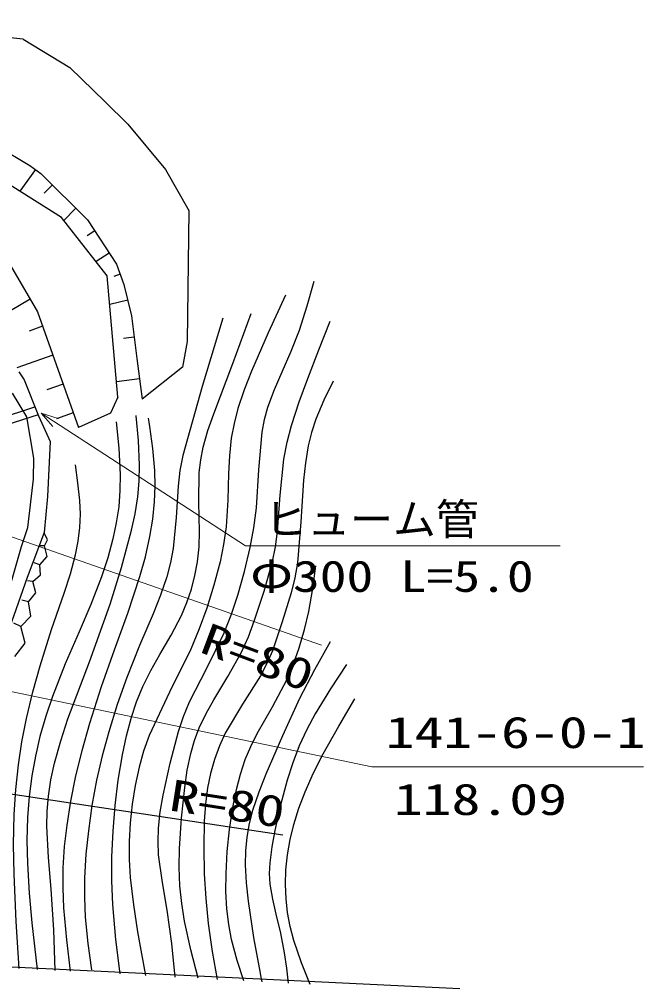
# Model space of a CAD drawing. Units: millimetres, scale not verified. Extents: x 40000 to 680000, y 20000 to 380000.
# Drawn here: x 402404 to 438799, y 254251 to 310770 of the extents above; entities that cross this region are included whole.
import ezdxf
from ezdxf.enums import TextEntityAlignment as Align

# ---------------------------------------------------------------- set-up
doc = ezdxf.new("R2010")
doc.units = ezdxf.units.MM
doc.header["$LTSCALE"] = 1000
doc.layers.add('M-BGD', color=7, linetype='Continuous', lineweight=25)
doc.layers.add('M-BGD-HTXT', color=7, linetype='Continuous', lineweight=13)
doc.styles.add('ＭＳ ゴシック', font='')
doc.styles.get('ＭＳ ゴシック').set_extended_font_data('MS Gothic')

msp = doc.modelspace()

# ---------------------------------------------------------------- linework, layer by layer
at = {"layer": 'M-BGD'}
for p, q in [((402617, 309622), (390907, 310770)), ((402617, 309622), (405354, 307960)), ((405354, 307960), (407414, 305969)), ((407414, 305969), (408718, 304664)), ((408718, 304664), (410915, 302021)), ((400362, 303820), (403010, 302251)), ((404854, 299221), (400108, 302206)), ((403335, 302022), (402433, 300744)), ((403010, 302251), (403660, 301792)), ((410915, 302021), (412288, 299618)), ((403660, 301792), (406377, 299075)), ((404340, 301113), (403858, 300632)), ((405698, 299754), (404991, 299047)), ((412288, 299618), (412185, 291996)), ((407532, 295815), (404854, 299221)), ((406377, 299075), (408068, 296504)), ((406800, 298432), (406363, 298145)), ((407645, 297147), (406881, 296644)), ((401747, 296650), (403453, 293716)), ((408068, 296504), (408489, 295318)), ((408145, 288736), (407532, 295815)), ((408279, 295911), (407913, 295781)), ((408489, 295318), (408948, 293481)), ((403027, 294449), (401877, 293780)), ((408719, 294399), (407677, 294139)), ((403453, 293716), (405848, 286980)), ((408948, 293481), (409254, 290994)), ((403753, 292874), (402968, 292595)), ((409101, 292237), (408478, 292161)), ((412185, 291996), (411911, 290485)), ((404351, 291190), (402260, 290446)), ((409254, 290994), (409561, 288621)), ((402376, 290208), (402675, 289759)), ((411911, 290485), (409561, 288621)), ((402675, 289759), (403513, 287651)), ((404950, 289506), (403998, 289167)), ((409407, 289807), (408067, 289634)), ((402837, 287601), (401999, 288978)), ((408145, 288736), (407723, 287808)), ((399194, 286834), (403306, 288172)), ((403491, 287707), (399393, 286410)), ((405549, 287822), (404566, 287473)), ((407723, 287808), (405848, 286980)), ((403256, 285177), (402837, 287601)), ((403513, 287651), (404202, 286154)), ((404202, 286154), (404052, 282951)), ((403226, 283949), (403256, 285177)), ((402897, 281140), (403226, 283949)), ((404052, 282951), (403843, 280842)), ((402537, 280033), (402897, 281140)), ((403843, 280842), (402855, 278220)), ((403872, 280781), (403813, 280733)), ((404052, 280422), (403872, 280781)), ((403872, 280063), (404052, 280422)), ((399873, 270830), (402537, 280033)), ((403872, 280063), (403603, 280075)), ((404015, 279441), (403872, 280063)), ((403603, 278955), (404015, 279441)), ((403603, 278955), (403274, 279087)), ((403633, 278371), (403603, 278955)), ((402855, 278220), (401298, 273789)), ((403184, 277997), (403633, 278371)), ((403184, 277997), (402885, 278039)), ((403364, 277338), (403184, 277997)), ((402944, 276800), (403364, 277338)), ((402944, 276800), (402555, 276901)), ((403079, 275969), (402944, 276800)), ((402495, 275362), (403079, 275969)), ((402495, 275362), (402076, 275554)), ((402750, 274404), (402495, 275362)), ((402136, 273626), (402750, 274404)), ((417767, 263203), (397678, 266216)), ((397334, 255740), (428092, 254251))]:
    msp.add_line(p, q, dxfattribs=at)
for points in [[(411491, 254927), (411291, 256874), (411030, 258819), (410746, 260431), (410523, 262053), (410489, 262825), (410515, 263598), (410620, 264559), (410786, 265529), (411205, 267390), (411683, 269241), (411970, 270124), (412313, 270983), (413358, 272976), (414353, 275001), (414769, 276083), (415133, 277196), (415524, 278572), (415859, 279973), (416072, 281124), (416227, 282286), (416359, 284509), (416550, 286708), (416692, 287435), (416895, 288157), (417278, 289193), (417724, 290225), (418253, 291423), (418729, 292647), (419179, 294066), (419583, 295509)], [(417920, 294685), (416903, 292500), (415930, 290266), (415509, 289177), (415145, 288071), (414921, 287212), (414757, 286343), (414646, 285325), (414595, 284288), (414554, 282735), (414453, 281176), (414309, 280155), (414104, 279135), (413748, 277780), (413332, 276434), (412892, 275233), (412392, 274044), (411147, 271533), (409963, 269005), (409648, 268100), (409387, 267166), (409155, 266098), (408981, 265008), (408864, 263923), (408805, 262825), (408808, 261776), (408871, 260721), (409052, 259140), (409295, 257553), (409521, 256286), (409765, 255023)], [(414263, 293343), (413067, 289356), (411927, 285348), (411766, 284456), (411664, 283551), (411551, 281728), (411380, 279921), (411222, 279094), (411003, 278271), (410636, 277186), (410209, 276114), (409409, 274261), (408665, 272385), (408112, 270820), (407614, 269229), (407230, 267823), (406904, 266402), (406637, 264936), (406428, 263449), (406286, 262082), (406206, 260713), (406194, 259573), (406244, 258427), (406400, 256887), (406615, 255341)], [(408276, 255106), (408037, 257121), (407857, 259147), (407799, 260542), (407801, 261938), (407865, 263436), (407990, 264934), (408168, 266413), (408407, 267886), (408641, 268989), (408933, 270073), (409234, 270973), (409594, 271861), (410064, 272810), (410592, 273741), (411249, 274865), (411850, 276012), (412170, 276764), (412440, 277549), (412643, 278335), (412787, 279136), (412878, 280015), (412908, 280898), (412870, 282626), (412893, 284349), (412981, 285095), (413128, 285832), (413398, 286801), (413732, 287770), (414854, 290704), (415925, 293620)], [(412822, 254853), (412400, 256512), (412036, 258185), (411869, 259216), (411762, 260251), (411724, 261332), (411745, 262418), (411864, 264193), (412045, 265986), (412194, 266982), (412403, 267970), (412620, 268723), (412893, 269454), (413291, 270286), (413745, 271094), (414567, 272449), (415335, 273833), (415757, 274772), (416122, 275735), (416668, 277433), (417157, 279150), (417331, 280018), (417447, 280909), (417606, 283018), (417825, 285126), (418021, 286113), (418276, 287089), (418717, 288464), (419219, 289832), (419867, 291503), (420525, 293174)], [(420691, 289675), (420164, 288571), (419695, 287448), (419444, 286683), (419251, 285900), (419078, 284903), (418964, 283894), (418821, 281478), (418618, 279085), (418465, 278204), (418250, 277323), (417735, 275636), (417158, 273957), (416841, 273215), (416465, 272490), (415412, 270839), (414408, 269152), (414071, 268403), (413787, 267621), (413554, 266802), (413379, 265962), (413251, 265003), (413182, 264025), (413152, 262491), (413182, 260948), (413266, 259500), (413412, 258049), (413648, 256418), (413927, 254792)], [(408056, 287299), (408193, 285765), (408271, 284225), (408262, 283289), (408193, 282347), (408056, 281412), (407858, 280473), (407557, 279369), (407194, 278271), (406570, 276650), (405890, 275049), (405083, 273181), (404330, 271288), (403937, 270133), (403599, 268951), (403335, 267813), (403129, 266662), (402977, 265453), (402884, 264227), (402846, 262889), (402868, 261540), (402969, 259814), (403130, 258081), (403283, 256727), (403447, 255373)], [(404481, 255316), (404404, 257681), (404267, 260057), (404105, 261894), (404003, 263729), (404018, 264594), (404093, 265466), (404246, 266433), (404460, 267400), (404819, 268693), (405238, 269976), (406495, 273316), (407694, 276674), (408349, 278814), (408947, 280975), (409159, 281941), (409313, 282924), (409389, 283848), (409405, 284778), (409344, 286208), (409222, 287643), (409219, 287673)], [(405394, 255266), (405167, 257103), (404999, 258952), (404952, 260117), (404965, 261295), (405043, 262543), (405181, 263789), (405399, 265178), (405678, 266557), (406065, 268146), (406512, 269724), (407200, 271874), (407950, 274015), (408719, 276140), (409430, 278280), (409751, 279438), (410014, 280615), (410182, 281625), (410290, 282641), (410328, 283549), (410306, 284465), (410190, 285746), (410013, 287035), (409977, 287273), (409940, 287521)], [(402398, 255432), (402214, 258173), (402091, 260925), (402070, 262661), (402109, 264406), (402198, 265853), (402346, 267292), (402549, 268650), (402813, 270008), (403180, 271550), (403607, 273083), (404278, 275196), (405014, 277315), (405379, 278430), (405683, 279552), (405839, 280340), (405936, 281143), (405962, 281923), (405927, 282717), (405819, 283745), (405673, 284786)], [(415483, 254706), (415102, 255896), (414779, 257107), (414613, 257996), (414506, 258895), (414450, 259923), (414454, 260967), (414527, 262247), (414662, 263538), (414830, 264711), (415057, 265867), (415287, 266748), (415573, 267608), (415895, 268378), (416273, 269126), (417162, 270680), (417998, 272264), (418388, 273187), (418722, 274132), (419027, 275183), (419272, 276248), (419505, 277576), (419694, 278909)], [(420525, 274475), (419603, 272836), (418736, 271172), (417738, 268986), (416782, 266749), (416365, 265701), (416004, 264630), (415807, 263871), (415667, 263091), (415591, 262281), (415575, 261464), (415626, 260410), (415738, 259344), (416059, 257235), (416438, 255146), (416484, 254902), (416532, 254648)], [(421467, 273145), (420534, 271723), (419650, 270268), (419162, 269355), (418725, 268410), (418344, 267419), (418018, 266404), (417634, 264951), (417302, 263463), (417119, 262520), (416997, 261578), (416974, 260955), (417012, 260334), (417153, 259461), (417356, 258591), (417628, 257475), (417842, 256342), (417971, 255453), (418083, 254562)], [(419359, 254491), (418859, 255764), (418415, 257060), (418198, 257868), (418039, 258689), (417949, 259494), (417917, 260316), (417946, 261182), (418036, 262046), (418190, 262940), (418403, 263819), (418702, 264776), (419061, 265722), (419558, 266840), (420115, 267943), (421021, 269562), (421966, 271150)]]:
    msp.add_lwpolyline(points, dxfattribs=at)
at = {"layer": 'M-BGD-HTXT'}
for p, q in [((403679, 287813), (415579, 280065)), ((392176, 284005), (420012, 274271)), ((415579, 280065), (433933, 280065)), ((398892, 272196), (422944, 267182)), ((422944, 267182), (438799, 267182))]:
    msp.add_line(p, q, dxfattribs=at)
msp.add_lwpolyline([(404361, 287026), (403679, 287813), (404673, 287506)], dxfattribs=at)

# ---------------------------------------------------------------- texts
at = {"layer": 'M-BGD-HTXT', "style": 'ＭＳ ゴシック'}
msp.add_text('ヒューム管', height=1833, dxfattribs=at).set_placement((416686, 280157), align=Align.BOTTOM_LEFT)
for s, width, p in [('Φ300 L=5.0', 1.25, (415856, 276836)), ('141-6-0-1', 1.35, (423755, 267729)), ('118.09', 1.35, (424236, 263826))]:
    msp.add_text(s, height=1833, dxfattribs=dict(at, width=width)).set_placement(p, align=Align.BOTTOM_LEFT)
at = {"layer": 'M-BGD-HTXT', "style": 'ＭＳ ゴシック', "width": 1.35}
for rotation, p in [(339.4, (412627, 273390)), (351.1, (410975, 264113))]:
    msp.add_text('R=80', height=1833, rotation=rotation, dxfattribs=at).set_placement(p, align=Align.BOTTOM_LEFT)

doc.saveas('drawing.dxf')
